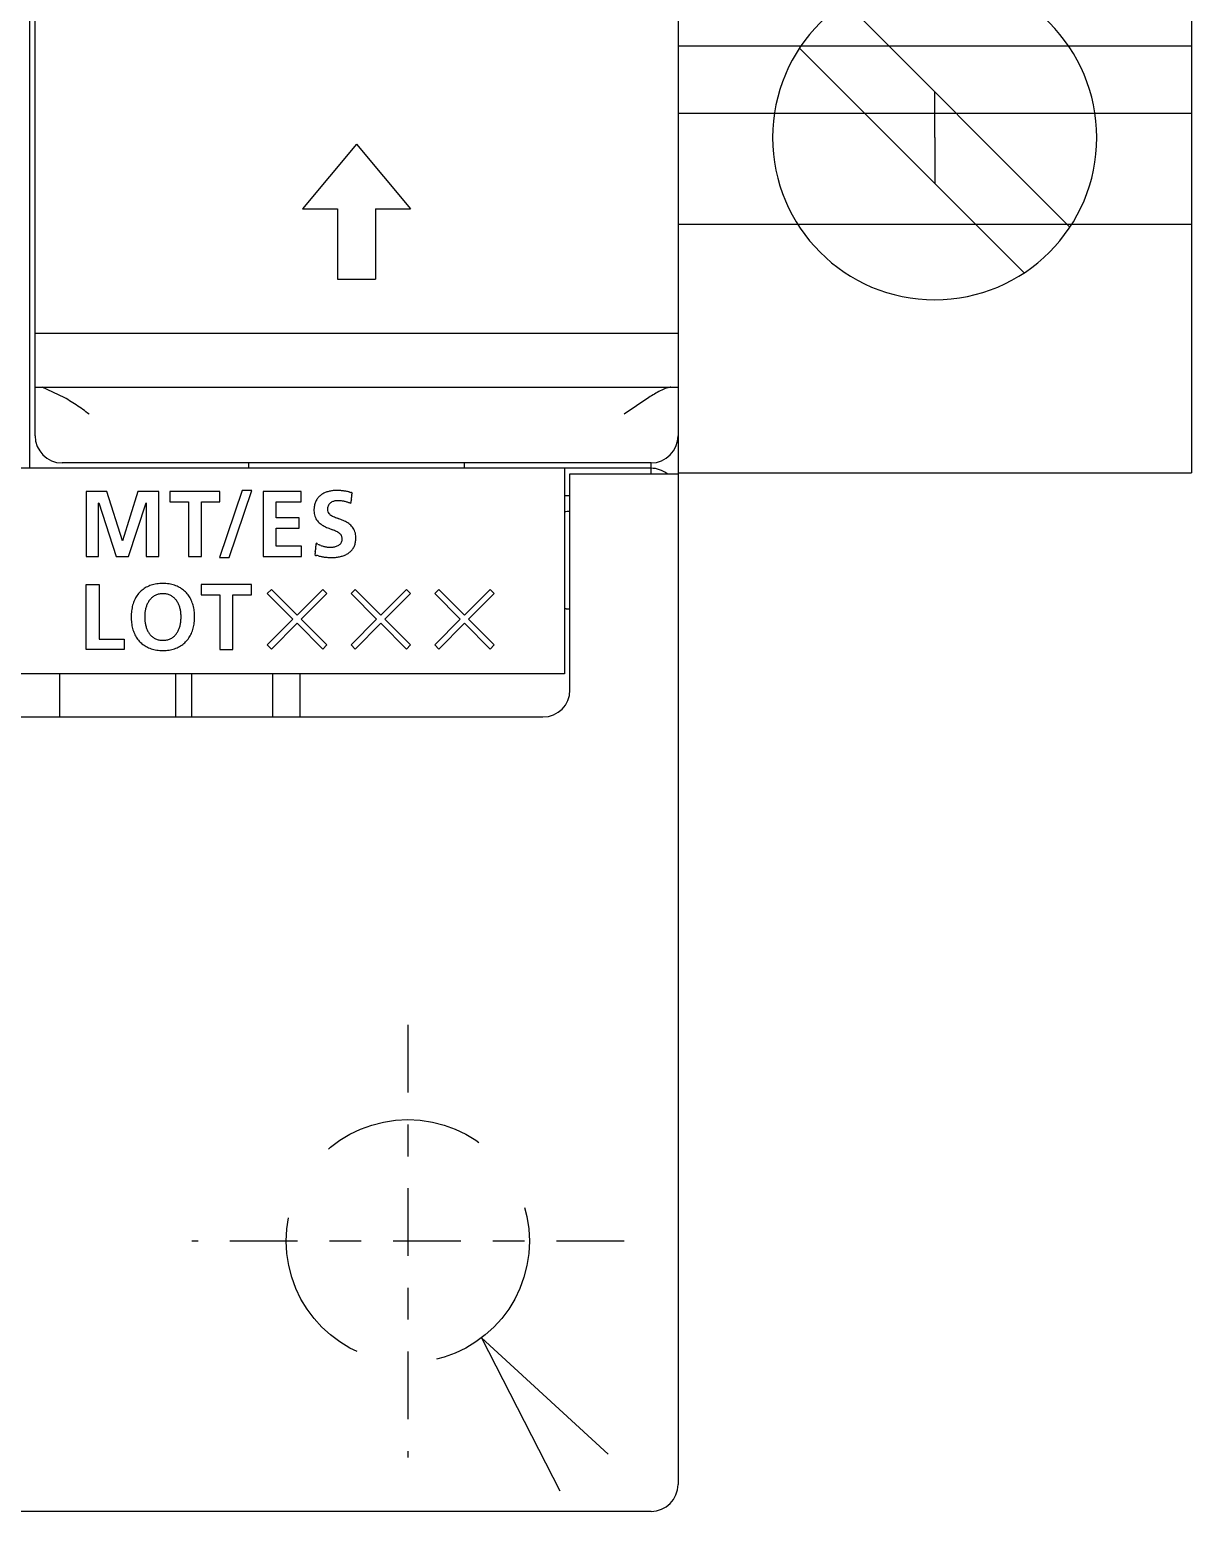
# Model space of a CAD drawing. Header units: millimetres. Extents: x -11 to 5160, y -11 to 2043.
# Drawn here: x 4017.17 to 4020.812, y 1236.543 to 1241.186 of the extents above; entities that cross this region are included whole.
import ezdxf

# ---------------------------------------------------------------- set-up
doc = ezdxf.new("R2010")
doc.units = ezdxf.units.MM
doc.linetypes.add('CENTER', pattern=[2, 1.25, -0.25, 0.25, -0.25])
doc.linetypes.add('DASHED', pattern=[4.5, 3, -1.5])
doc.layers.add('MAIN-1', color=7, linetype='Continuous')
doc.layers.add('MAIN-2', color=7, linetype='Continuous')

# ---------------------------------------------------------------- blocks, each defined once
blk = doc.blocks.new('FX5U-32MT ES PLC')
at = {"color": 7, "linetype": 'Continuous'}
for p, q in [((138, 25.7), (138, -25.7)), ((138.1, -23.2), (138.1, 24.19998)), ((150, 24.19998), (150, -23.2)), ((144.05, -19.7), (143.05, -20.9)), ((144.05, -19.7), (145.05, -20.9)), ((143.05, -20.9), (143.7, -20.9)), ((143.7, -20.9), (143.7, -22.2)), ((144.4, -20.9), (144.4, -22.2)), ((144.4, -20.9), (145.05, -20.9)), ((143.7, -22.2), (144.4, -22.2)), ((138.1, -23.2), (150, -23.2)), ((138.1, -25.1), (138.1, -23.20001)), ((150, -23.20001), (150, -25.79999)), ((138.1, -24.2), (150, -24.2)), ((138.64142, -24.390537), (138.23079, -24.20001)), ((149.45859, -24.390537), (149.00001, -24.7)), ((142.05, -25.7), (102.55, -25.7)), ((149.5, -25.6), (138.6, -25.6)), ((142.05, -25.59999), (142.05, -25.7)), ((146.05, -25.69999), (142.05, -25.69999)), ((146.05, -25.7), (146.05, -25.59999)), ((149.5, -25.7), (146.05, -25.7)), ((147.9, -25.7), (147.9, -29.5)), ((149.5, -25.8), (149.5, -25.59999)), ((148, -25.8), (150, -25.8)), ((148, -29.8), (148, -25.8)), ((150, -25.8), (150, -44.5)), ((139.43037, -26.1313), (139.04556, -26.1313)), ((139.04556, -26.1313), (139.04556, -27.32951)), ((139.71528, -27.03943), (139.43037, -26.1313)), ((140.00398, -26.1313), (139.71873, -27.03943)), ((140.38845, -26.1313), (140.00398, -26.1313)), ((140.38845, -27.32951), (140.38845, -26.1313)), ((141.52051, -26.1313), (140.59344, -26.1313)), ((140.59344, -26.1313), (140.59344, -26.32009)), ((141.93048, -26.11063), (141.51155, -27.35018)), ((141.52051, -26.32009), (141.52051, -26.1313)), ((141.69001, -27.35018), (142.10893, -26.11063)), ((142.10893, -26.11063), (141.93048, -26.11063)), ((143.02774, -26.1313), (142.32012, -26.1313)), ((142.32012, -26.1313), (142.32012, -27.32951)), ((143.02774, -26.32009), (143.02774, -26.1313)), ((147.90002, -26.19999), (148, -26.2)), ((139.27569, -26.34421), (139.27913, -26.34077)), ((139.27569, -27.32951), (139.27569, -26.34421)), ((139.27913, -26.34077), (139.60228, -27.32951)), ((139.83242, -27.32951), (140.15488, -26.34077)), ((140.15488, -26.34077), (140.15832, -26.34077)), ((140.15832, -26.34077), (140.15832, -27.32951)), ((140.59344, -26.32009), (140.93691, -26.32009)), ((140.93691, -26.32009), (140.93691, -27.32951)), ((141.17738, -27.32951), (141.17738, -26.32009)), ((141.17738, -26.32009), (141.52051, -26.32009)), ((142.56059, -26.61534), (142.56059, -26.32009)), ((142.56059, -26.32009), (143.02774, -26.32009)), ((143.94517, -26.3511), (143.947861, -26.326967)), ((142.98812, -26.61534), (142.56059, -26.61534)), ((142.56059, -27.14072), (142.56059, -26.80448)), ((142.56059, -26.80448), (142.98812, -26.80448)), ((142.98812, -26.80448), (142.98812, -26.61534)), ((139.71873, -27.03943), (139.71528, -27.03943)), ((143.03119, -27.14072), (142.56059, -27.14072)), ((143.03119, -27.32951), (143.03119, -27.14072)), ((139.04556, -27.32951), (139.27569, -27.32951)), ((139.60228, -27.32951), (139.83242, -27.32951)), ((140.15832, -27.32951), (140.38845, -27.32951)), ((140.93691, -27.32951), (141.17738, -27.32951)), ((141.51155, -27.35018), (141.69001, -27.35018)), ((142.32012, -27.32951), (143.03119, -27.32951)), ((139.04556, -27.85213), (139.28603, -27.85213)), ((139.04556, -29.05068), (139.04556, -27.85213)), ((139.28603, -27.85213), (139.28603, -28.86189)), ((142.10409, -27.85188), (141.17667, -27.85188)), ((141.17667, -27.85188), (141.17667, -28.04068)), ((142.10409, -28.04068), (142.10409, -27.85188)), ((142.4741, -27.94111), (142.39831, -28.01828)), ((142.94814, -28.41654), (142.4741, -27.94111)), ((143.42357, -27.94111), (142.94814, -28.41654)), ((143.49936, -28.01656), (143.42357, -27.94111)), ((144.02301, -27.94111), (143.94756, -28.01828)), ((144.49706, -28.41654), (144.02301, -27.94111)), ((144.97282, -27.94111), (144.49706, -28.41654)), ((145.04827, -28.01656), (144.97282, -27.94111)), ((145.57193, -27.94111), (145.49648, -28.01828)), ((146.04597, -28.41654), (145.57193, -27.94111)), ((146.52174, -27.94111), (146.04597, -28.41654)), ((146.59719, -28.01656), (146.52174, -27.94111)), ((141.17667, -28.04068), (141.51981, -28.04068)), ((141.51981, -28.04068), (141.51981, -29.05043)), ((141.76027, -28.04068), (142.10409, -28.04068)), ((141.76027, -29.05043), (141.76027, -28.04068)), ((142.39831, -28.01828), (142.87235, -28.49233)), ((143.02531, -28.49233), (143.49936, -28.01656)), ((143.94756, -28.01828), (144.42161, -28.49233)), ((144.57423, -28.49233), (145.04827, -28.01656)), ((145.49648, -28.01828), (145.97052, -28.49233)), ((146.12314, -28.49233), (146.59719, -28.01656)), ((142.87235, -28.49233), (142.39831, -28.96637)), ((143.49936, -28.96637), (143.02531, -28.49233)), ((144.42161, -28.49233), (143.94756, -28.96637)), ((145.04827, -28.96637), (144.57423, -28.49233)), ((145.97052, -28.49233), (145.49648, -28.96637)), ((146.59719, -28.96637), (146.12314, -28.49233)), ((142.4741, -29.04354), (142.94814, -28.56778)), ((142.94814, -28.56778), (143.42357, -29.04354)), ((144.02301, -29.04354), (144.49706, -28.56778)), ((144.49706, -28.56778), (144.97282, -29.04354)), ((145.57193, -29.04354), (146.04597, -28.56778)), ((146.04597, -28.56778), (146.52174, -29.04354)), ((139.75181, -29.05068), (139.04556, -29.05068)), ((139.28603, -28.86189), (139.75181, -28.86189)), ((139.75181, -28.86189), (139.75181, -29.05068)), ((141.51981, -29.05043), (141.76027, -29.05043)), ((142.39831, -28.96637), (142.4741, -29.04354)), ((143.42357, -29.04354), (143.49936, -28.96637)), ((143.94756, -28.96637), (144.02301, -29.04354)), ((144.97282, -29.04354), (145.04827, -28.96637)), ((145.49648, -28.96637), (145.57193, -29.04354)), ((146.52174, -29.04354), (146.59719, -28.96637)), ((147.9, -29.5), (37.65, -29.5)), ((138.55999, -30.29998), (138.55999, -29.49999)), ((140.70001, -29.49999), (140.70001, -30.29998)), ((141, -30.3), (141, -29.5)), ((142.5, -30.3), (142.49999, -29.49999)), ((143, -29.5), (142.99999, -30.29998)), ((38.05, -30.3), (147.5, -30.3)), ((146.362335, -41.790683), (148.703555, -43.939848)), ((146.362335, -41.790683), (147.80901, -44.62041)), ((149.5, -45), (0.5, -45))]:
    blk.add_line(p, q, dxfattribs=at)
at = {"color": 7, "linetype": 'CENTER'}
for p, q in [((145, -36), (145, -44)), ((149, -40), (141, -40))]:
    blk.add_line(p, q, dxfattribs=at)
at = {"color": 7, "linetype": 'Continuous'}
for points in [[(139.09999, -24.7), (139.071093, -24.677039), (139.041843, -24.654528), (139.012257, -24.632461), (138.982374, -24.610798), (138.952221, -24.589511), (138.921826, -24.568573), (138.891214, -24.547952), (138.86041, -24.527619), (138.82944, -24.507541), (138.798325, -24.487686), (138.767091, -24.468021), (138.735759, -24.448511), (138.704353, -24.429122), (138.672902, -24.409804), (138.64142, -24.390537)], [(147.9, -28.29373), (147.9034, -28.29415), (147.90509, -28.294352), (147.90678, -28.29455), (147.908475, -28.294747), (147.91017, -28.29494), (147.91186, -28.295132), (147.91355, -28.29532), (147.91524, -28.295502), (147.91693, -28.29568), (147.918615, -28.295852), (147.9203, -28.29602), (147.92199, -28.296187), (147.92368, -28.29635), (147.92536, -28.296512), (147.92704, -28.29667), (147.928725, -28.296822), (147.93041, -28.29697), (147.93209, -28.297112), (147.93377, -28.29725), (147.935445, -28.297392), (147.93712, -28.29753), (147.938795, -28.297657), (147.94047, -28.29778), (147.942145, -28.297907), (147.94382, -28.29803), (147.94549, -28.298142), (147.94716, -28.29825), (147.94883, -28.298362), (147.9505, -28.29847), (147.95217, -28.298572), (147.95384, -28.29867), (147.955505, -28.298762), (147.95717, -28.29885), (147.95883, -28.298942), (147.96049, -28.29903), (147.962155, -28.299107), (147.96382, -28.29918), (147.965475, -28.299257), (147.96713, -28.29933), (147.968775, -28.299397), (147.97042, -28.29946), (147.972085, -28.299517), (147.97375, -28.29957), (147.97545, -28.299622), (147.97715, -28.29967), (147.97875, -28.299717), (147.98035, -28.29976), (147.98179, -28.299795), (147.98323, -28.29983), (147.985075, -28.299867), (147.98692, -28.2999), (147.98976, -28.299931), (147.9926, -28.29995), (147.99631, -28.299979), (148.00002, -28.3)]]:
    blk.add_lwpolyline(points, dxfattribs=at)
blk.add_lwpolyline([(149.86925, -24.20001, 0.026207), (149.839007, -24.203333, 0.024735), (149.809287, -24.20984), (149.780183, -24.218743), (149.751657, -24.229355), (149.724272, -24.241003), (149.696702, -24.253904), (149.669916, -24.267367), (149.64303, -24.281638), (149.6164, -24.296381), (149.589975, -24.31149), (149.563713, -24.326879), (149.537576, -24.342481), (149.511525, -24.358226), (149.48552, -24.374048), (149.45956, -24.389941)], format="xyb", dxfattribs=at)
at = {"color": 7, "linetype": 'DASHED'}
blk.add_circle((145, -40), 2.25, dxfattribs=at)
at = {"color": 7, "linetype": 'Continuous'}
for centre, radius, start, end in [((138.6, -25.1), 0.5, 180, 270), ((149.5, -25.1), 0.5, 270, 0), ((149.5, -26.2), 0.5, 53.130102, 90), ((143.590254, -26.448446), 0.32556, 151.622034, 163.920731), ((143.570697, -26.438564), 0.303658, 139.135646, 151.508572), ((143.578082, -26.44587), 0.314023, 127.352785, 139.009048), ((143.602649, -26.478641), 0.354979, 116.954001, 127.295634), ((143.632254, -26.536893), 0.420322, 108.047656, 116.951974), ((143.658946, -26.618534), 0.506215, 100.483255, 108.057403), ((143.673636, -26.693742), 0.582842, 93.84209, 100.558023), ((143.681136, -26.494113), 0.192099, 108.02222, 116.735592), ((143.693152, -26.530862), 0.230763, 100.80865, 108.036272), ((143.683177, -26.861034), 0.750399, 89.341585, 93.71303), ((143.698397, -26.555784), 0.256227, 94.514786, 100.915609), ((143.70297, -26.630113), 0.330687, 89.501831, 94.290977), ((143.682582, -27.156128), 1.045484, 87.669426, 89.494821), ((143.702642, -26.831035), 0.531606, 86.689685, 89.65474), ((143.682466, -27.174272), 1.063618, 85.933986, 87.702938), ((143.699283, -26.905338), 0.60598, 84.177563, 86.778309), ((143.688318, -27.091197), 0.980337, 84.037916, 85.930841), ((143.699782, -26.898077), 0.598706, 81.523236, 84.154556), ((143.697702, -26.912539), 0.613317, 78.963653, 81.530277), ((143.688425, -27.086711), 0.975864, 82.140359, 84.016833), ((143.69654, -26.918444), 0.619335, 76.424269, 78.962709), ((143.713761, -26.912408), 0.799735, 79.969867, 82.230772), ((143.695324, -26.923544), 0.624578, 73.913153, 76.425604), ((143.570018, -27.669748), 1.570564, 78.480579, 79.618084), ((143.830093, -26.429643), 0.303587, 74.015092, 79.8371), ((143.96694, -26.000693), 0.147078, 248.775754, 260.687961), ((143.947809, -26.172652), 0.027223, 44.5809, 99.871483), ((-4.881463, -9.718908), 149.753115, 353.632632, 353.642466), ((185.851589, -30.958155), 42.158853, 173.616748, 173.65835), ((132.617903, -24.990653), 11.408272, 353.556138, 353.71896), ((146.8931, -26.550429), 2.951903, 173.335453, 173.939645), ((143.2477, -26.11484), 0.71948, 352.572904, 354.702194), ((144.121418, -26.18913), 0.157508, 170.135012, 177.140085), ((143.94253, -26.155147), 0.02472, 343.556851, 3.718247), ((143.669912, -26.474988), 0.40848, 174.26189, 188.743837), ((143.668711, -26.469446), 0.406767, 164.139255, 175.021826), ((143.562273, -26.491812), 0.299536, 188.693006, 208.589486), ((143.639107, -26.462857), 0.126666, 175.202149, 200.4156), ((143.692581, -26.461585), 0.179938, 164.960685, 177.030079), ((143.66607, -26.454304), 0.152446, 152.410359, 165.017948), ((143.634935, -26.455091), 0.125768, 204.397089, 232.417088), ((143.651894, -26.447502), 0.136733, 139.234459, 152.185429), ((143.655793, -26.451264), 0.142142, 127.165101, 139.112176), ((143.73546, -26.328062), 0.287755, 231.98155, 246.325556), ((143.667331, -26.466779), 0.161477, 116.724252, 127.101816), ((144.120747, -25.49281), 1.207548, 245.496356, 249.470897), ((143.69469, -26.925762), 0.626884, 71.416724, 73.913635), ((143.695193, -26.924328), 0.625365, 68.923658, 71.418572), ((143.695458, -26.923567), 0.624559, 66.433, 68.921222), ((148, -27.3), 0.8, 90, 97.180756), ((143.551435, -26.492135), 0.289906, 209.558658, 228.034097), ((143.632606, -26.399123), 0.413347, 228.289366, 241.116731), ((143.82352, -26.05681), 0.805296, 240.987358, 247.64166), ((145.345187, -22.36007), 4.802965, 247.629245, 248.720508), ((143.245001, -27.757968), 0.989107, 63.94031, 68.836049), ((142.630044, -29.459), 3.029535, 67.648401, 69.373333), ((143.495106, -27.355663), 0.755252, 60.559679, 67.662895), ((143.66582, -27.054841), 0.409368, 47.640156, 60.673021), ((143.741532, -26.969761), 0.29549, 29.019201, 47.372661), ((143.726512, -26.972344), 0.309918, 8.551861, 28.089767), ((139.549864, -26.771037), 3.76549, 353.836928, 354.346091), ((144.266693, -27.228237), 0.973484, 173.264639, 174.918381), ((143.094355, -27.083065), 0.207896, 351.425087, 356.757932), ((143.329852, -27.094094), 0.027943, 166.688498, 181.494521), ((143.30377, -27.119135), 0.031495, 33.535657, 92.019972), ((143.382947, -27.023037), 0.094839, 236.079149, 254.843726), ((142.991285, -28.074695), 1.027821, 67.358889, 69.087884), ((143.538888, -26.730628), 0.423639, 248.983092, 253.184544), ((143.613437, -26.502503), 0.663598, 252.721111, 255.403112), ((143.58522, -26.899426), 0.26008, 287.33753, 294.541759), ((143.562573, -27.117458), 0.274229, 49.340113, 64.756358), ((143.603874, -26.939758), 0.215644, 294.484136, 303.024743), ((143.627319, -26.975601), 0.172814, 302.984039, 313.372812), ((143.648962, -27.01585), 0.140864, 22.495691, 49.067546), ((143.649384, -26.998989), 0.140661, 313.382039, 325.893472), ((143.663108, -27.008586), 0.123916, 326.00961, 340.296511), ((143.660172, -27.006423), 0.126977, 354.494618, 20.500628), ((143.659053, -27.007932), 0.127957, 340.632867, 355.215248), ((143.721794, -27.015024), 0.312713, 330.780389, 343.47777), ((143.648664, -26.994945), 0.388536, 343.705851, 354.924518), ((143.627955, -26.988405), 0.409769, 354.269846, 8.723351), ((143.30982, -27.302099), 0.029577, 164.889511, 183.293509), ((143.302992, -27.27903), 0.033597, 227.49411, 284.146311), ((143.095064, -27.264544), 0.188578, 350.893945, 357.289074), ((144.13847, -27.347259), 0.858217, 173.115863, 175.067156), ((139.970245, -26.884095), 3.33571, 353.799277, 354.383743), ((150.592668, -27.948488), 7.339915, 173.953191, 174.229829), ((143.295688, -27.448888), 0.138154, 68.983463, 83.551712), ((143.452065, -26.934665), 0.399797, 254.501588, 259.158344), ((144.197222, -23.549649), 3.865725, 257.747939, 258.206417), ((143.563853, -26.557457), 0.791976, 258.585726, 260.784824), ((143.56715, -26.543047), 0.806729, 260.717589, 262.911861), ((143.581402, -26.620617), 0.541223, 255.533852, 258.819406), ((143.564108, -26.561902), 0.787642, 262.962247, 265.322816), ((143.579977, -26.629958), 0.531783, 258.774806, 262.113707), ((143.574538, -26.430929), 0.91903, 265.340531, 267.527192), ((143.576955, -26.649507), 0.512005, 262.148524, 265.61088), ((143.583436, -26.228594), 1.121561, 267.519008, 269.499593), ((143.572735, -26.714383), 0.446997, 265.513845, 269.475231), ((143.571983, -26.83416), 0.327218, 269.414882, 274.79465), ((143.584988, -26.411196), 0.938985, 269.307621, 273.350269), ((143.573411, -26.864522), 0.296846, 275.009727, 281.191094), ((143.573869, -26.863617), 0.297645, 281.070841, 287.36917), ((143.597817, -26.648282), 0.701555, 273.435864, 279.643516), ((143.619639, -26.772791), 0.575149, 279.578117, 286.820465), ((143.654208, -26.886646), 0.456163, 286.802427, 295.51764), ((143.691725, -26.965186), 0.369122, 295.514193, 305.855493), ((143.723326, -27.009442), 0.314743, 305.911889, 317.770917), ((143.736696, -27.022552), 0.296032, 317.910484, 330.643914), ((140.388142, -28.330507), 0.486522, 129.280593, 140.205501), ((140.393334, -28.338042), 0.495642, 118.291177, 129.1937), ((140.414527, -28.378506), 0.541318, 107.801869, 118.236563), ((140.446125, -28.480898), 0.648468, 98.37011, 107.694158), ((140.459913, -28.552814), 0.721632, 89.492875, 98.622002), ((140.47198, -28.530975), 0.699788, 81.16466, 90.465071), ((140.484296, -28.467801), 0.635477, 71.934983, 81.387048), ((140.512132, -28.379293), 0.542701, 61.432668, 71.831247), ((140.529929, -28.345672), 0.504663, 50.635381, 61.382026), ((140.532934, -28.340977), 0.499128, 39.849275, 50.560185), ((140.559318, -28.412255), 0.677576, 160.362402, 168.99705), ((140.466706, -28.3793), 0.579276, 150.755018, 160.35392), ((140.410318, -28.348175), 0.514869, 140.274386, 150.711587), ((140.62234, -28.412679), 0.489087, 157.22638, 164.744234), ((140.548688, -28.381565), 0.409133, 148.500543, 157.251348), ((140.492529, -28.347128), 0.343256, 138.316318, 148.503886), ((140.45971, -28.318222), 0.299524, 126.705442, 138.27077), ((140.449306, -28.305176), 0.282847, 114.13093, 126.595385), ((140.454949, -28.31968), 0.298391, 101.50328, 113.981174), ((140.464931, -28.371918), 0.351571, 89.776843, 101.399594), ((140.467594, -28.370727), 0.350379, 78.581199, 90.211598), ((140.477568, -28.31838), 0.297094, 65.964025, 78.468026), ((140.482948, -28.304525), 0.282251, 53.345864, 65.81586), ((140.472281, -28.317898), 0.299348, 41.676081, 53.235872), ((140.439136, -28.347046), 0.343486, 31.456811, 41.631515), ((140.382691, -28.38161), 0.409672, 22.72393, 31.460722), ((140.308865, -28.412762), 0.489801, 15.243144, 22.749189), ((140.511398, -28.358258), 0.526734, 29.538051, 39.791375), ((140.460114, -28.386879), 0.585464, 19.987575, 29.500678), ((140.378498, -28.416459), 0.672275, 11.30515, 19.979045), ((140.810879, -28.447814), 0.932022, 176.47776, 183.495035), ((140.719769, -28.455582), 0.840611, 183.345115, 190.775583), ((140.69942, -28.439205), 0.820246, 169.016993, 176.59969), ((140.840155, -28.448532), 0.710793, 177.234405, 182.673438), ((140.832901, -28.450427), 0.70346, 182.546805, 188.080508), ((140.76899, -28.445292), 0.639555, 171.261692, 177.216707), ((140.701648, -28.434618), 0.571373, 164.714372, 171.293754), ((140.229568, -28.434681), 0.572072, 8.701943, 15.273079), ((140.162505, -28.445309), 0.63997, 2.782997, 8.734116), ((140.098526, -28.450409), 0.703944, 351.923602, 357.453478), ((140.091572, -28.448532), 0.710976, 357.327262, 2.764895), ((140.257859, -28.440286), 0.795243, 3.532505, 11.284656), ((140.238249, -28.454494), 0.814869, 348.925974, 356.523945), ((140.163075, -28.447807), 0.890313, 356.387751, 3.639807), ((140.575906, -28.482712), 0.694213, 190.795874, 199.279299), ((140.479487, -28.516399), 0.592078, 199.282876, 208.746848), ((140.732218, -28.464899), 0.601743, 188.063757, 194.42045), ((140.634674, -28.490305), 0.500945, 194.384546, 201.817274), ((140.549131, -28.524743), 0.408731, 201.792084, 210.62268), ((140.487553, -28.561203), 0.337169, 210.621242, 221.043936), ((140.453947, -28.590039), 0.292888, 221.106296, 232.98669), ((140.478047, -28.590358), 0.292716, 307.072249, 318.947093), ((140.444119, -28.561289), 0.337392, 319.008507, 329.418225), ((140.38224, -28.524704), 0.409278, 329.416159, 338.232532), ((140.296498, -28.490225), 0.501693, 338.207052, 345.627915), ((140.198938, -28.464836), 0.602502, 345.591949, 351.940451), ((140.447302, -28.508806), 0.598279, 330.997734, 340.378585), ((140.362116, -28.478484), 0.6887, 340.382288, 348.9053), ((140.418584, -28.549405), 0.522807, 208.785523, 219.142567), ((140.392583, -28.569831), 0.489748, 219.209371, 230.134245), ((140.394716, -28.56613), 0.493956, 230.21951, 241.219357), ((140.415374, -28.527079), 0.538129, 241.293381, 251.842655), ((140.443466, -28.439497), 0.630105, 251.897192, 261.548632), ((140.444361, -28.601845), 0.277691, 233.099709, 245.897395), ((140.454394, -28.576236), 0.305167, 246.141313, 258.52815), ((140.462228, -28.544725), 0.337609, 258.288864, 270.691096), ((140.470339, -28.546296), 0.336039, 269.31132, 281.738331), ((140.478097, -28.577464), 0.303947, 281.50181, 293.910618), ((140.487234, -28.453066), 0.616609, 278.684174, 288.482621), ((140.487909, -28.602507), 0.277078, 294.154785, 306.95965), ((140.511181, -28.525992), 0.539853, 288.525696, 299.032104), ((140.528569, -28.558612), 0.502895, 299.103659, 309.947506), ((140.52841, -28.559418), 0.502379, 310.020443, 320.732173), ((140.503036, -28.539351), 0.534725, 320.788386, 330.96476), ((140.463649, -28.304703), 0.766401, 261.537172, 270.198167), ((140.467831, -28.321927), 0.749174, 269.882892, 278.636715), ((147.5, -29.8), 0.5, 270, 0), ((149.5, -44.5), 0.5, 270, 0)]:
    blk.add_arc(centre, radius, start, end, dxfattribs=at)
blk = doc.blocks.new('*U212')
at = {"layer": 'MAIN-1'}
for p, q in [((9.5, -2.281), (9.5, -25.781)), ((0, -6.581), (0, -25.781)), ((7.253, -21.235), (3.096, -17.078)), ((2.247, -17.927), (6.404, -22.084)), ((4.75, -19.581), (4.75, -18.732)), ((4.75, -19.581), (4.75, -20.429)), ((0, -25.781), (9.5, -25.781))]:
    blk.add_line(p, q, dxfattribs=at)
for start, end in [(90, 270), (270, 90)]:
    blk.add_arc((4.75, -19.581), 3, start, end, dxfattribs=at)
at = {"layer": 'MAIN-2'}
for p, q in [((0, -17.881), (0, -17.881)), ((0, -17.881), (9.5, -17.881)), ((2.247, -17.927), (2.247, -17.927)), ((9.5, -17.881), (9.5, -17.881)), ((0, -19.129), (0, -19.129)), ((0, -19.129), (9.5, -19.129)), ((9.5, -19.129), (9.5, -19.129)), ((0, -21.181), (0, -21.181)), ((0, -21.181), (9.5, -21.181)), ((7.253, -21.235), (7.253, -21.235)), ((9.5, -21.181), (9.5, -21.181)), ((6.404, -22.084), (6.404, -22.084)), ((4.75, -22.581), (4.75, -22.581)), ((0, -25.781), (0, -25.781)), ((9.5, -25.781), (9.5, -25.781))]:
    blk.add_line(p, q, dxfattribs=at)
blk = doc.blocks.new('*U224')
for name, p in [('FX5U-32MT ES PLC', (16.848, 110)), ('*U212', (166.848, 110))]:
    blk.add_blockref(name, p)

msp = doc.modelspace()

# ---------------------------------------------------------------- block references
at = {"xscale": 0.1693510201669083, "yscale": 0.1693510201669083, "zscale": 0.1693510201669083}
msp.add_blockref('*U224', (3990.9468, 1225.5354), dxfattribs=at)

doc.saveas('drawing.dxf')
